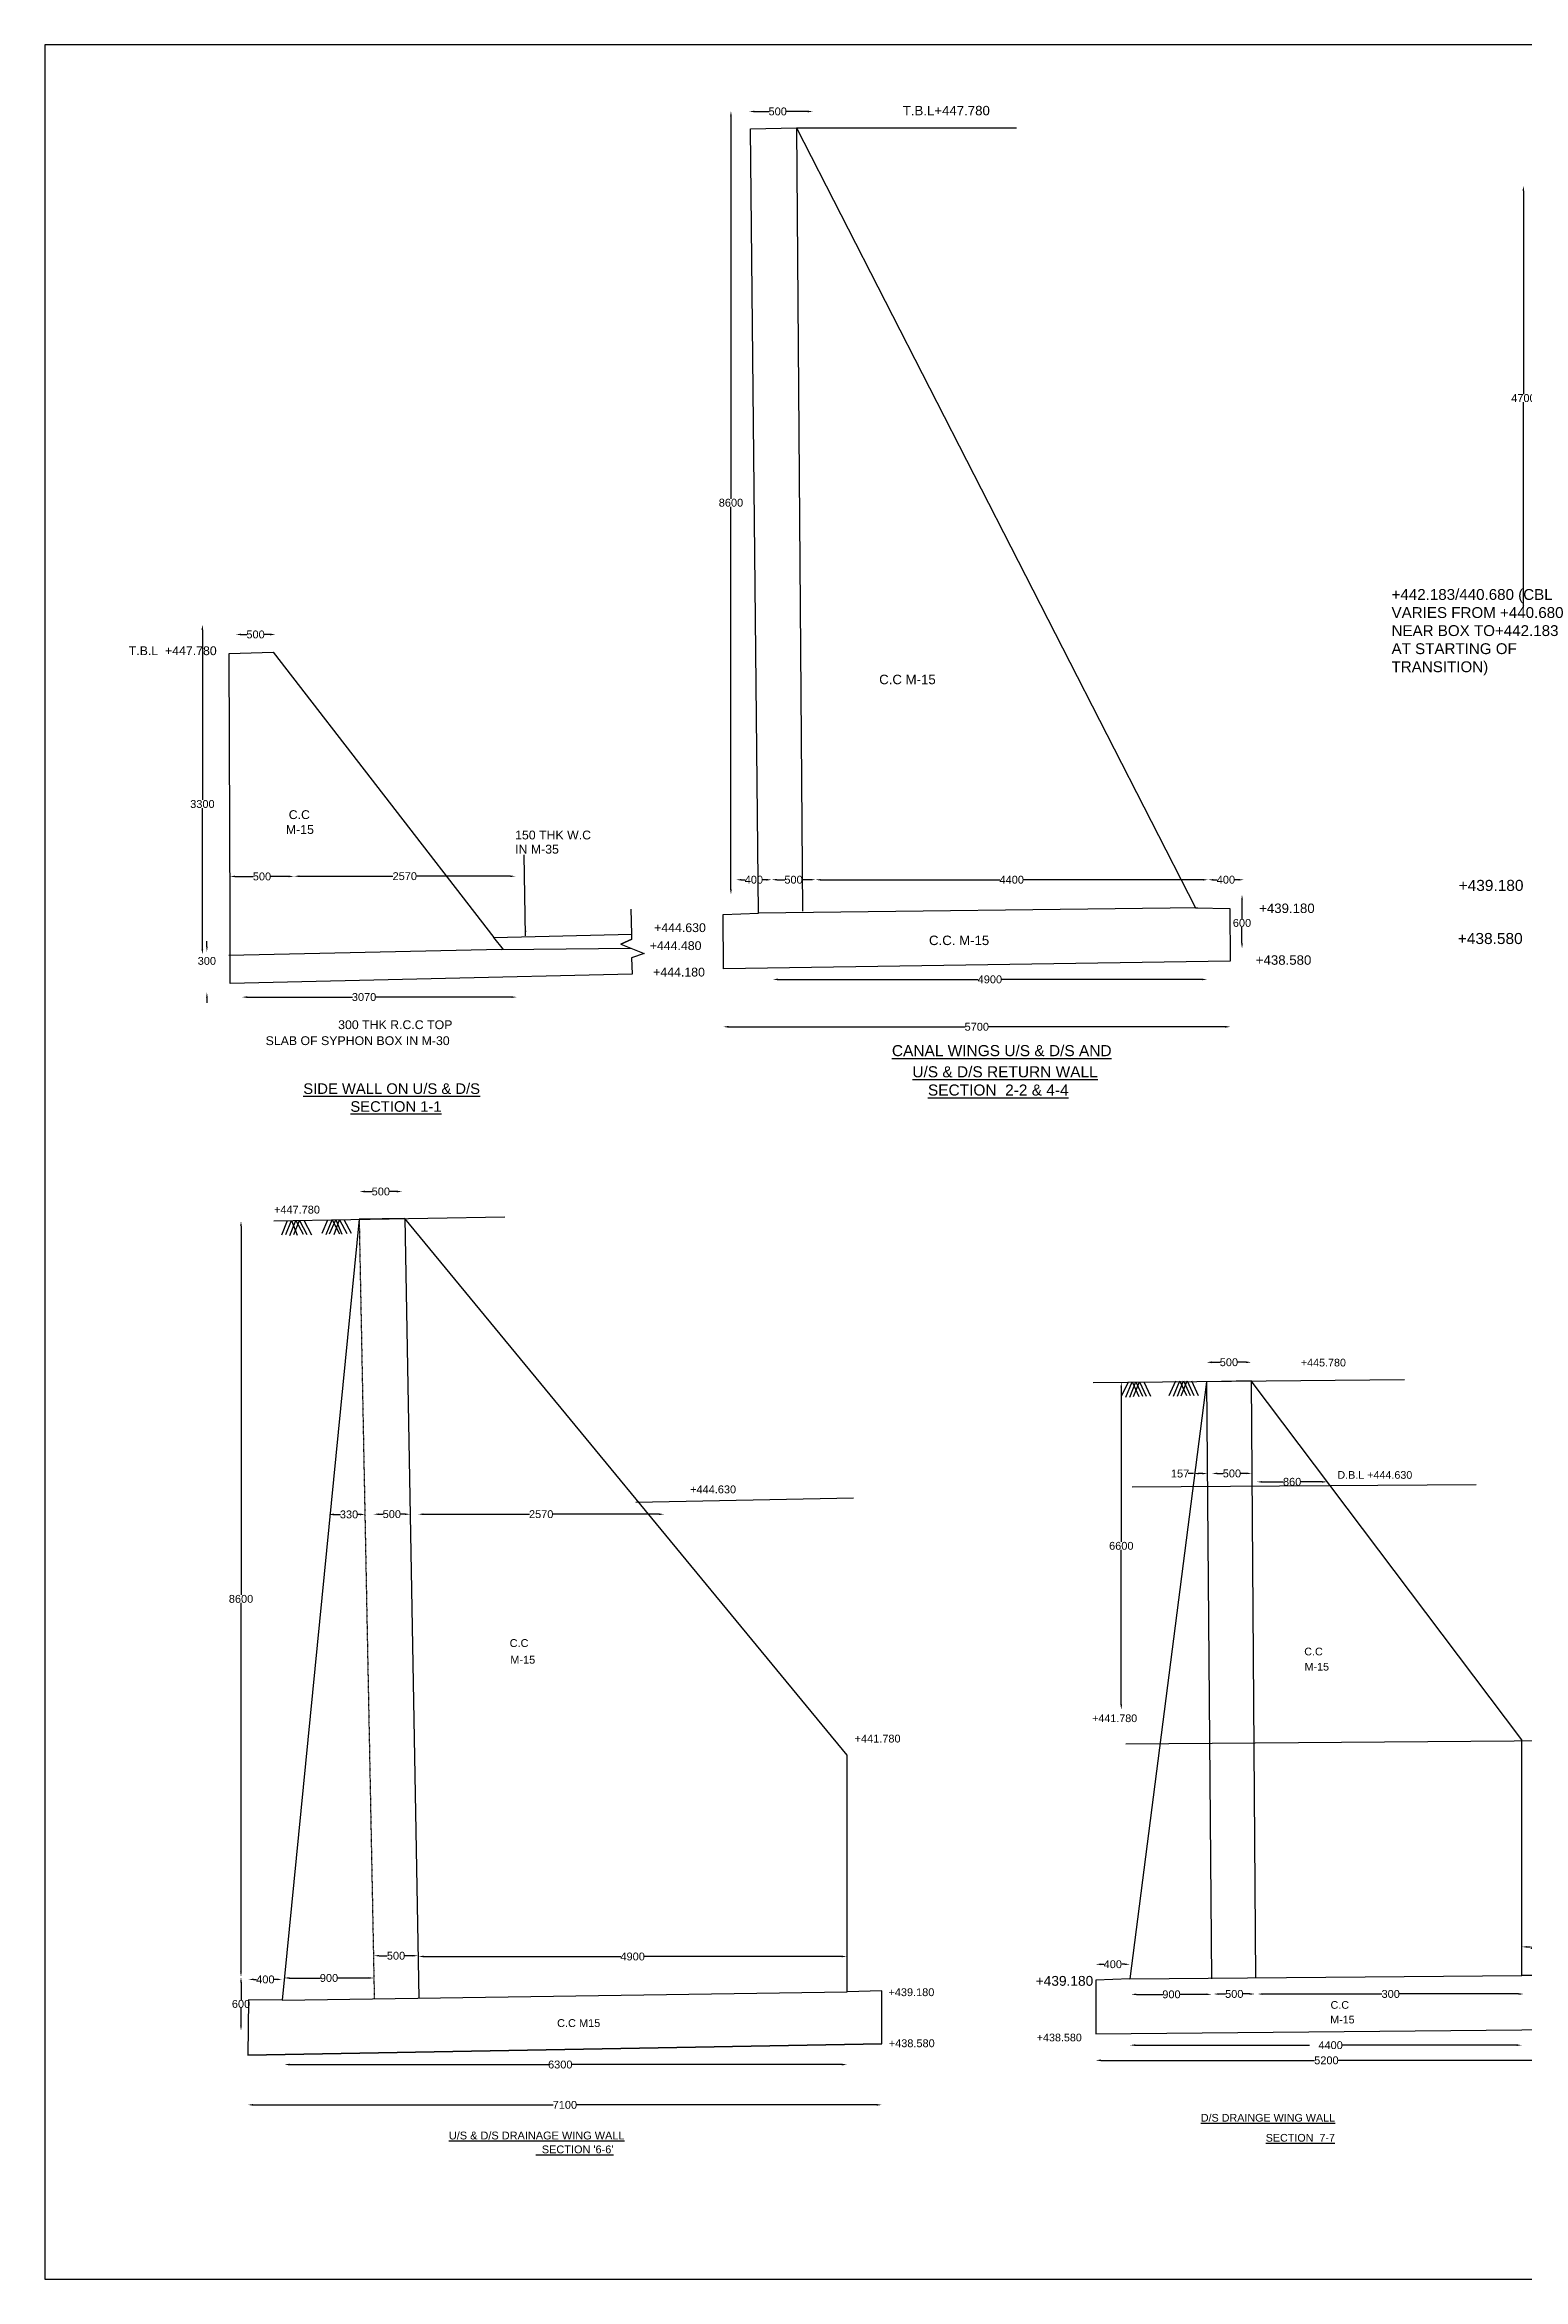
# Model space of a CAD drawing. Header units: inches. Extents: x 48390 to 74792, y 87087 to 104152.
# Drawn here: x 48390 to 59686, y 87087 to 104152 of the extents above; entities that cross this region are included whole.
import ezdxf

# ---------------------------------------------------------------- set-up
doc = ezdxf.new("R2010")
doc.units = ezdxf.units.IN
doc.header["$MEASUREMENT"] = 0
doc.linetypes.add('DASHDOT', pattern=[1, 0.5, -0.25, 0, -0.25])
doc.styles.get("Standard").update_dxf_attribs({"font": 'arial.ttf'})
doc.dimstyles.new('ST100', dxfattribs={"dimtxt": 60, "dimasz": 40, "dimexe": 0.18, "dimexo": 0.0625, "dimgap": 0.09, "dimtad": 0, "dimtih": 1, "dimtoh": 1, "dimdec": 0, "dimzin": 0, "dimdsep": 46, "dimtxsty": 'Standard', "dimcen": 0.01, "dimse1": 1, "dimse2": 1, "dimadec": 0, "dimazin": 0, "dimtfac": 1, "dimtdec": 0, "dimtofl": 0, "dimtmove": 0, "dimatfit": 3, "dimfxl": 1, "dimtolj": 1, "dimtzin": 0, "dimarcsym": 0})

# ---------------------------------------------------------------- blocks, each defined once
blk = doc.blocks.new('*D7')
at = {"color": 0, "lineweight": -2, "transparency": 16777216}
for p, q in [((49937, 96879), (50741, 96879)), ((51957, 96879), (50920, 96879))]:
    blk.add_line(p, q, dxfattribs=at)
at = {"color": 0, "transparency": 16777216}
for points in [[(49937, 96885), (49937, 96872), (49897, 96879)], [(51957, 96885), (51957, 96872), (51997, 96879)]]:
    blk.add_solid(points, dxfattribs=at)
at = {"layer": 'Defpoints', "color": 0, "transparency": 16777216}
for p in [(49897, 97070), (51997, 96879), (51997, 96879)]:
    blk.add_point(p, dxfattribs=at)
at = {"color": 0, "transparency": 16777216, "insert": (50830, 96879), "char_height": 60, "attachment_point": 5}
blk.add_mtext('\\A1;3070', dxfattribs=at)
blk = doc.blocks.new('*D8')
at = {"color": 0, "lineweight": -2, "transparency": 16777216}
for p, q in [((49629, 97265), (49629, 97305)), ((49629, 96875), (49629, 96835))]:
    blk.add_line(p, q, dxfattribs=at)
at = {"color": 0, "transparency": 16777216}
for points in [[(49623, 97265), (49636, 97265), (49629, 97225)], [(49623, 96875), (49636, 96875), (49629, 96915)]]:
    blk.add_solid(points, dxfattribs=at)
at = {"layer": 'Defpoints', "color": 0, "transparency": 16777216}
for p in [(49598, 97225), (49629, 97225), (49629, 96915)]:
    blk.add_point(p, dxfattribs=at)
at = {"color": 0, "transparency": 16777216, "insert": (49629, 97155), "char_height": 60, "attachment_point": 5}
blk.add_mtext('\\A1;300', dxfattribs=at)
blk = doc.blocks.new('*D9')
at = {"color": 0, "lineweight": -2, "transparency": 16777216}
for p, q in [((49595, 99683), (49595, 98384)), ((49595, 97245), (49595, 98322))]:
    blk.add_line(p, q, dxfattribs=at)
at = {"color": 0, "transparency": 16777216}
for points in [[(49588, 99683), (49601, 99683), (49595, 99723)], [(49588, 97245), (49601, 97245), (49595, 97205)]]:
    blk.add_solid(points, dxfattribs=at)
at = {"layer": 'Defpoints', "color": 0, "transparency": 16777216}
for p in [(49595, 99723), (49727, 99723), (49721, 97205)]:
    blk.add_point(p, dxfattribs=at)
at = {"color": 0, "transparency": 16777216, "insert": (49595, 98353), "char_height": 60, "attachment_point": 5}
blk.add_mtext('\\A1;3300', dxfattribs=at)
blk = doc.blocks.new('*D10')
at = {"color": 0, "lineweight": -2, "transparency": 16777216}
for p, q in [((49845, 97800), (49984, 97800)), ((50255, 97800), (50116, 97800))]:
    blk.add_line(p, q, dxfattribs=at)
at = {"color": 0, "transparency": 16777216}
for points in [[(49845, 97807), (49845, 97794), (49805, 97800)], [(50255, 97807), (50255, 97794), (50295, 97800)]]:
    blk.add_solid(points, dxfattribs=at)
at = {"layer": 'Defpoints', "color": 0, "transparency": 16777216}
for p in [(49805, 97800), (50295, 97800), (50295, 97800)]:
    blk.add_point(p, dxfattribs=at)
at = {"color": 0, "transparency": 16777216, "insert": (50050, 97800), "char_height": 60, "attachment_point": 5}
blk.add_mtext('\\A1;500', dxfattribs=at)
blk = doc.blocks.new('*D11')
at = {"color": 0, "lineweight": -2, "transparency": 16777216}
for p, q in [((49891, 99648), (49935, 99648)), ((50112, 99648), (50068, 99648))]:
    blk.add_line(p, q, dxfattribs=at)
at = {"color": 0, "transparency": 16777216}
for points in [[(49891, 99655), (49891, 99641), (49851, 99648)], [(50112, 99655), (50112, 99641), (50152, 99648)]]:
    blk.add_solid(points, dxfattribs=at)
at = {"layer": 'Defpoints', "color": 0, "transparency": 16777216}
for p in [(49851, 99629), (50152, 99648), (50152, 99648)]:
    blk.add_point(p, dxfattribs=at)
at = {"color": 0, "transparency": 16777216, "insert": (50001, 99648), "char_height": 60, "attachment_point": 5}
blk.add_mtext('\\A1;500', dxfattribs=at)
blk = doc.blocks.new('*D12')
at = {"color": 0, "lineweight": -2, "transparency": 16777216}
for p, q in [((50335, 97802), (51051, 97802)), ((51947, 97802), (51231, 97802))]:
    blk.add_line(p, q, dxfattribs=at)
at = {"color": 0, "transparency": 16777216}
for points in [[(50335, 97808), (50335, 97795), (50295, 97802)], [(51947, 97808), (51947, 97795), (51987, 97802)]]:
    blk.add_solid(points, dxfattribs=at)
at = {"layer": 'Defpoints', "color": 0, "transparency": 16777216}
for p in [(50295, 97800), (51987, 97802), (51987, 97800)]:
    blk.add_point(p, dxfattribs=at)
at = {"color": 0, "transparency": 16777216, "insert": (51141, 97802), "char_height": 60, "attachment_point": 5}
blk.add_mtext('\\A1;2570', dxfattribs=at)
blk = doc.blocks.new('*D13')
at = {"color": 0, "lineweight": -2, "transparency": 16777216}
for p, q in [((53992, 97014), (55521, 97014)), ((57231, 97014), (55702, 97014))]:
    blk.add_line(p, q, dxfattribs=at)
at = {"color": 0, "transparency": 16777216}
for points in [[(53992, 97020), (53992, 97007), (53952, 97014)], [(57231, 97020), (57231, 97007), (57271, 97014)]]:
    blk.add_solid(points, dxfattribs=at)
at = {"layer": 'Defpoints', "color": 0, "transparency": 16777216}
for p in [(53952, 97003), (57271, 97014), (57271, 97003)]:
    blk.add_point(p, dxfattribs=at)
at = {"color": 0, "transparency": 16777216, "insert": (55611, 97014), "char_height": 60, "attachment_point": 5}
blk.add_mtext('\\A1;4900', dxfattribs=at)
blk = doc.blocks.new('*D14')
at = {"color": 0, "lineweight": -2, "transparency": 16777216}
for p, q in [((53713, 97775), (53741, 97775)), ((53904, 97775), (53876, 97775))]:
    blk.add_line(p, q, dxfattribs=at)
at = {"color": 0, "transparency": 16777216}
for points in [[(53713, 97781), (53713, 97768), (53673, 97775)], [(53904, 97781), (53904, 97768), (53944, 97775)]]:
    blk.add_solid(points, dxfattribs=at)
at = {"layer": 'Defpoints', "color": 0, "transparency": 16777216}
for p in [(53673, 97662), (53944, 97775), (53944, 97662)]:
    blk.add_point(p, dxfattribs=at)
at = {"color": 0, "transparency": 16777216, "insert": (53808, 97775), "char_height": 60, "attachment_point": 5}
blk.add_mtext('\\A1;400', dxfattribs=at)
blk = doc.blocks.new('*D15')
at = {"color": 0, "lineweight": -2, "transparency": 16777216}
for p, q in [((53984, 97775), (54045, 97775)), ((54239, 97775), (54178, 97775))]:
    blk.add_line(p, q, dxfattribs=at)
at = {"color": 0, "transparency": 16777216}
for points in [[(53984, 97782), (53984, 97769), (53944, 97775)], [(54239, 97782), (54239, 97769), (54279, 97775)]]:
    blk.add_solid(points, dxfattribs=at)
at = {"layer": 'Defpoints', "color": 0, "transparency": 16777216}
for p in [(53944, 97775), (54279, 97775), (54279, 97775)]:
    blk.add_point(p, dxfattribs=at)
at = {"color": 0, "transparency": 16777216, "insert": (54111, 97775), "char_height": 60, "attachment_point": 5}
blk.add_mtext('\\A1;500', dxfattribs=at)
blk = doc.blocks.new('*D16')
at = {"color": 0, "lineweight": -2, "transparency": 16777216}
for p, q in [((54319, 97775), (55688, 97775)), ((57238, 97775), (55869, 97775))]:
    blk.add_line(p, q, dxfattribs=at)
at = {"color": 0, "transparency": 16777216}
for points in [[(54319, 97781), (54319, 97768), (54279, 97775)], [(57238, 97781), (57238, 97768), (57278, 97775)]]:
    blk.add_solid(points, dxfattribs=at)
at = {"layer": 'Defpoints', "color": 0, "transparency": 16777216}
for p in [(54279, 97775), (57278, 97775), (57278, 97775)]:
    blk.add_point(p, dxfattribs=at)
at = {"color": 0, "transparency": 16777216, "insert": (55778, 97775), "char_height": 60, "attachment_point": 5}
blk.add_mtext('\\A1;4400', dxfattribs=at)
blk = doc.blocks.new('*D17')
at = {"color": 0, "lineweight": -2, "transparency": 16777216}
for p, q in [((57318, 97775), (57347, 97775)), ((57511, 97775), (57482, 97775))]:
    blk.add_line(p, q, dxfattribs=at)
at = {"color": 0, "transparency": 16777216}
for points in [[(57318, 97781), (57318, 97768), (57278, 97775)], [(57511, 97781), (57511, 97768), (57551, 97775)]]:
    blk.add_solid(points, dxfattribs=at)
at = {"layer": 'Defpoints', "color": 0, "transparency": 16777216}
for p in [(57278, 97775), (57551, 97775), (57551, 97775)]:
    blk.add_point(p, dxfattribs=at)
at = {"color": 0, "transparency": 16777216, "insert": (57414, 97775), "char_height": 60, "attachment_point": 5}
blk.add_mtext('\\A1;400', dxfattribs=at)
blk = doc.blocks.new('*D18')
at = {"color": 0, "lineweight": -2, "transparency": 16777216}
for p, q in [((57537, 97622), (57537, 97475)), ((57537, 97290), (57537, 97414))]:
    blk.add_line(p, q, dxfattribs=at)
at = {"color": 0, "transparency": 16777216}
for points in [[(57531, 97622), (57544, 97622), (57537, 97662)], [(57531, 97290), (57544, 97290), (57537, 97250)]]:
    blk.add_solid(points, dxfattribs=at)
at = {"layer": 'Defpoints', "color": 0, "transparency": 16777216}
for p in [(57537, 97662), (57545, 97662), (57545, 97250)]:
    blk.add_point(p, dxfattribs=at)
at = {"color": 0, "transparency": 16777216, "insert": (57537, 97445), "char_height": 60, "attachment_point": 5}
blk.add_mtext('\\A1;600', dxfattribs=at)
blk = doc.blocks.new('*D19')
at = {"color": 0, "lineweight": -2, "transparency": 16777216}
for p, q in [((53633, 103606), (53633, 100685)), ((53633, 97702), (53633, 100623))]:
    blk.add_line(p, q, dxfattribs=at)
at = {"color": 0, "transparency": 16777216}
for points in [[(53626, 103606), (53639, 103606), (53633, 103646)], [(53626, 97702), (53639, 97702), (53633, 97662)]]:
    blk.add_solid(points, dxfattribs=at)
at = {"layer": 'Defpoints', "color": 0, "transparency": 16777216}
for p in [(53633, 103646), (53673, 103646), (53673, 97662)]:
    blk.add_point(p, dxfattribs=at)
at = {"color": 0, "transparency": 16777216, "insert": (53633, 100654), "char_height": 60, "attachment_point": 5}
blk.add_mtext('\\A1;8600', dxfattribs=at)
blk = doc.blocks.new('*D20')
at = {"color": 0, "lineweight": -2, "transparency": 16777216}
for p, q in [((53812, 103642), (53924, 103642)), ((54220, 103642), (54056, 103642))]:
    blk.add_line(p, q, dxfattribs=at)
at = {"color": 0, "transparency": 16777216}
for points in [[(53812, 103648), (53812, 103635), (53772, 103642)], [(54220, 103648), (54220, 103635), (54260, 103642)]]:
    blk.add_solid(points, dxfattribs=at)
at = {"layer": 'Defpoints', "color": 0, "transparency": 16777216}
for p in [(53772, 103650), (54260, 103652), (54260, 103642)]:
    blk.add_point(p, dxfattribs=at)
at = {"color": 0, "transparency": 16777216, "insert": (53990, 103642), "char_height": 60, "attachment_point": 5}
blk.add_mtext('\\A1;500', dxfattribs=at)
blk = doc.blocks.new('*D21')
at = {"color": 0, "lineweight": -2, "transparency": 16777216}
for p, q in [((49987, 89377), (50008, 89377)), ((50164, 89377), (50143, 89377))]:
    blk.add_line(p, q, dxfattribs=at)
at = {"color": 0, "transparency": 16777216}
for points in [[(49987, 89384), (49987, 89371), (49947, 89377)], [(50164, 89384), (50164, 89371), (50204, 89377)]]:
    blk.add_solid(points, dxfattribs=at)
at = {"layer": 'Defpoints', "color": 0, "transparency": 16777216}
for p in [(50204, 89377), (49947, 89221), (50204, 89219)]:
    blk.add_point(p, dxfattribs=at)
at = {"color": 0, "transparency": 16777216, "insert": (50076, 89377), "char_height": 60, "attachment_point": 5}
blk.add_mtext('\\A1;400', dxfattribs=at)
blk = doc.blocks.new('*D22')
at = {"color": 0, "lineweight": -2, "transparency": 16777216}
for p, q in [((50259, 89388), (50496, 89388)), ((50865, 89388), (50628, 89388))]:
    blk.add_line(p, q, dxfattribs=at)
at = {"color": 0, "transparency": 16777216}
for points in [[(50259, 89395), (50259, 89382), (50219, 89388)], [(50865, 89395), (50865, 89382), (50905, 89388)]]:
    blk.add_solid(points, dxfattribs=at)
at = {"layer": 'Defpoints', "color": 0, "transparency": 16777216}
for p in [(50219, 89371), (50905, 89388), (50905, 89384)]:
    blk.add_point(p, dxfattribs=at)
at = {"color": 0, "transparency": 16777216, "insert": (50562, 89388), "char_height": 60, "attachment_point": 5}
blk.add_mtext('\\A1;900', dxfattribs=at)
blk = doc.blocks.new('*D23')
at = {"color": 0, "lineweight": -2, "transparency": 16777216}
for p, q in [((50945, 89558), (51007, 89558)), ((51202, 89558), (51140, 89558))]:
    blk.add_line(p, q, dxfattribs=at)
at = {"color": 0, "transparency": 16777216}
for points in [[(50945, 89565), (50945, 89552), (50905, 89558)], [(51202, 89565), (51202, 89552), (51242, 89558)]]:
    blk.add_solid(points, dxfattribs=at)
at = {"layer": 'Defpoints', "color": 0, "transparency": 16777216}
for p in [(50905, 89548), (51242, 89558), (51242, 89554)]:
    blk.add_point(p, dxfattribs=at)
at = {"color": 0, "transparency": 16777216, "insert": (51074, 89558), "char_height": 60, "attachment_point": 5}
blk.add_mtext('\\A1;500', dxfattribs=at)
blk = doc.blocks.new('*D24')
at = {"color": 0, "lineweight": -2, "transparency": 16777216}
for p, q in [((50600, 92928), (50649, 92928)), ((50798, 92928), (50782, 92928))]:
    blk.add_line(p, q, dxfattribs=at)
at = {"color": 0, "transparency": 16777216}
for points in [[(50600, 92935), (50600, 92921), (50560, 92928)], [(50798, 92935), (50798, 92921), (50838, 92928)]]:
    blk.add_solid(points, dxfattribs=at)
at = {"layer": 'Defpoints', "color": 0, "transparency": 16777216}
for p in [(50560, 92928), (50838, 92928), (50838, 92928)]:
    blk.add_point(p, dxfattribs=at)
at = {"color": 0, "transparency": 16777216, "insert": (50715, 92928), "char_height": 60, "attachment_point": 5}
blk.add_mtext('\\A1;330', dxfattribs=at)
blk = doc.blocks.new('*D25')
at = {"color": 0, "lineweight": -2, "transparency": 16777216}
for p, q in [((50943, 92930), (50976, 92930)), ((51142, 92930), (51108, 92930))]:
    blk.add_line(p, q, dxfattribs=at)
at = {"color": 0, "transparency": 16777216}
for points in [[(50943, 92936), (50943, 92923), (50903, 92930)], [(51142, 92936), (51142, 92923), (51182, 92930)]]:
    blk.add_solid(points, dxfattribs=at)
at = {"layer": 'Defpoints', "color": 0, "transparency": 16777216}
for p in [(50903, 92930), (51182, 92935), (51182, 92930)]:
    blk.add_point(p, dxfattribs=at)
at = {"color": 0, "transparency": 16777216, "insert": (51042, 92930), "char_height": 60, "attachment_point": 5}
blk.add_mtext('\\A1;500', dxfattribs=at)
blk = doc.blocks.new('*D26')
at = {"color": 0, "lineweight": -2, "transparency": 16777216}
for p, q in [((51283, 92930), (52093, 92930)), ((53083, 92930), (52273, 92930))]:
    blk.add_line(p, q, dxfattribs=at)
at = {"color": 0, "transparency": 16777216}
for points in [[(51283, 92936), (51283, 92923), (51243, 92930)], [(53083, 92936), (53083, 92923), (53123, 92930)]]:
    blk.add_solid(points, dxfattribs=at)
at = {"layer": 'Defpoints', "color": 0, "transparency": 16777216}
for p in [(51243, 92930), (53123, 92930), (53123, 92784)]:
    blk.add_point(p, dxfattribs=at)
at = {"color": 0, "transparency": 16777216, "insert": (52183, 92930), "char_height": 60, "attachment_point": 5}
blk.add_mtext('\\A1;2570', dxfattribs=at)
blk = doc.blocks.new('*D27')
at = {"color": 0, "lineweight": -2, "transparency": 16777216}
for p, q in [((50262, 88727), (52239, 88727)), ((54479, 88727), (52419, 88727))]:
    blk.add_line(p, q, dxfattribs=at)
at = {"color": 0, "transparency": 16777216}
for points in [[(50262, 88734), (50262, 88720), (50222, 88727)], [(54479, 88734), (54479, 88720), (54519, 88727)]]:
    blk.add_solid(points, dxfattribs=at)
at = {"layer": 'Defpoints', "color": 0, "transparency": 16777216}
for p in [(50222, 89396), (54519, 89396), (54519, 88727)]:
    blk.add_point(p, dxfattribs=at)
at = {"color": 0, "transparency": 16777216, "insert": (52329, 88727), "char_height": 60, "attachment_point": 5}
blk.add_mtext('\\A1;6300', dxfattribs=at)
blk = doc.blocks.new('*D28')
at = {"color": 0, "lineweight": -2, "transparency": 16777216}
for p, q in [((49982, 88419), (52275, 88419)), ((54746, 88419), (52453, 88419))]:
    blk.add_line(p, q, dxfattribs=at)
at = {"color": 0, "transparency": 16777216}
for points in [[(49982, 88426), (49982, 88413), (49942, 88419)], [(54746, 88426), (54746, 88413), (54786, 88419)]]:
    blk.add_solid(points, dxfattribs=at)
at = {"layer": 'Defpoints', "color": 0, "transparency": 16777216}
for p in [(49942, 88799), (54786, 88884), (54786, 88419)]:
    blk.add_point(p, dxfattribs=at)
at = {"color": 0, "transparency": 16777216, "insert": (52364, 88419), "char_height": 60, "attachment_point": 5}
blk.add_mtext('\\A1;7100', dxfattribs=at)
blk = doc.blocks.new('*D29')
at = {"color": 0, "lineweight": -2, "transparency": 16777216}
for p, q in [((49890, 95130), (49890, 92314)), ((49890, 89436), (49890, 92253))]:
    blk.add_line(p, q, dxfattribs=at)
at = {"color": 0, "transparency": 16777216}
for points in [[(49883, 95130), (49896, 95130), (49890, 95170)], [(49883, 89436), (49896, 89436), (49890, 89396)]]:
    blk.add_solid(points, dxfattribs=at)
at = {"layer": 'Defpoints', "color": 0, "transparency": 16777216}
for p in [(49890, 95170), (50142, 95170), (49949, 89396)]:
    blk.add_point(p, dxfattribs=at)
at = {"color": 0, "transparency": 16777216, "insert": (49890, 92283), "char_height": 60, "attachment_point": 5}
blk.add_mtext('\\A1;8600', dxfattribs=at)
blk = doc.blocks.new('*D30')
at = {"color": 0, "lineweight": -2, "transparency": 16777216}
for p, q in [((49890, 89356), (49890, 89221)), ((49890, 89025), (49890, 89160))]:
    blk.add_line(p, q, dxfattribs=at)
at = {"color": 0, "transparency": 16777216}
for points in [[(49883, 89356), (49896, 89356), (49890, 89396)], [(49883, 89025), (49896, 89025), (49890, 88985)]]:
    blk.add_solid(points, dxfattribs=at)
at = {"layer": 'Defpoints', "color": 0, "transparency": 16777216}
for p in [(49949, 89396), (49890, 88985), (49949, 88985)]:
    blk.add_point(p, dxfattribs=at)
at = {"color": 0, "transparency": 16777216, "insert": (49890, 89190), "char_height": 60, "attachment_point": 5}
blk.add_mtext('\\A1;600', dxfattribs=at)
blk = doc.blocks.new('*D31')
at = {"color": 0, "lineweight": -2, "transparency": 16777216}
for p, q in [((56459, 89493), (56483, 89493)), ((56641, 89493), (56618, 89493))]:
    blk.add_line(p, q, dxfattribs=at)
at = {"color": 0, "transparency": 16777216}
for points in [[(56459, 89499), (56459, 89486), (56419, 89493)], [(56641, 89499), (56641, 89486), (56681, 89493)]]:
    blk.add_solid(points, dxfattribs=at)
at = {"layer": 'Defpoints', "color": 0, "transparency": 16777216}
for p in [(56681, 89493), (56419, 89373), (56681, 89382)]:
    blk.add_point(p, dxfattribs=at)
at = {"color": 0, "transparency": 16777216, "insert": (56550, 89493), "char_height": 60, "attachment_point": 5}
blk.add_mtext('\\A1;400', dxfattribs=at)
blk = doc.blocks.new('*D32')
at = {"color": 0, "lineweight": -2, "transparency": 16777216}
for p, q in [((56730, 89263), (56931, 89263)), ((57265, 89263), (57064, 89263))]:
    blk.add_line(p, q, dxfattribs=at)
at = {"color": 0, "transparency": 16777216}
for points in [[(56730, 89270), (56730, 89257), (56690, 89263)], [(57265, 89270), (57265, 89257), (57305, 89263)]]:
    blk.add_solid(points, dxfattribs=at)
at = {"layer": 'Defpoints', "color": 0, "transparency": 16777216}
for p in [(56690, 89457), (57305, 89382), (57305, 89263)]:
    blk.add_point(p, dxfattribs=at)
at = {"color": 0, "transparency": 16777216, "insert": (56998, 89263), "char_height": 60, "attachment_point": 5}
blk.add_mtext('\\A1;900', dxfattribs=at)
blk = doc.blocks.new('*D33')
at = {"color": 0, "lineweight": -2, "transparency": 16777216}
for p, q in [((57360, 89266), (57412, 89266)), ((57596, 89266), (57544, 89266))]:
    blk.add_line(p, q, dxfattribs=at)
at = {"color": 0, "transparency": 16777216}
for points in [[(57360, 89272), (57360, 89259), (57320, 89266)], [(57596, 89272), (57596, 89259), (57636, 89266)]]:
    blk.add_solid(points, dxfattribs=at)
at = {"layer": 'Defpoints', "color": 0, "transparency": 16777216}
for p in [(57320, 89266), (57636, 89266), (57636, 89266)]:
    blk.add_point(p, dxfattribs=at)
at = {"color": 0, "transparency": 16777216, "insert": (57478, 89266), "char_height": 60, "attachment_point": 5}
blk.add_mtext('\\A1;500', dxfattribs=at)
blk = doc.blocks.new('*D34')
at = {"color": 0, "lineweight": -2, "transparency": 16777216}
for p, q in [((57696, 89266), (58606, 89266)), ((59650, 89266), (58739, 89266))]:
    blk.add_line(p, q, dxfattribs=at)
at = {"color": 0, "transparency": 16777216}
for points in [[(57696, 89272), (57696, 89259), (57656, 89266)], [(59650, 89272), (59650, 89259), (59690, 89266)]]:
    blk.add_solid(points, dxfattribs=at)
at = {"layer": 'Defpoints', "color": 0, "transparency": 16777216}
for p in [(57656, 89262), (59690, 89268), (59690, 89266)]:
    blk.add_point(p, dxfattribs=at)
at = {"color": 0, "transparency": 16777216, "insert": (58673, 89266), "char_height": 60, "attachment_point": 5}
blk.add_mtext('\\A1;300', dxfattribs=at)
blk = doc.blocks.new('*D35')
at = {"color": 0, "lineweight": -2, "transparency": 16777216}
for p, q in [((56721, 88875), (58053, 88875)), ((59635, 88875), (58305, 88875))]:
    blk.add_line(p, q, dxfattribs=at)
at = {"color": 0, "transparency": 16777216}
for points in [[(56721, 88882), (56721, 88869), (56681, 88875)], [(59635, 88882), (59635, 88869), (59675, 88875)]]:
    blk.add_solid(points, dxfattribs=at)
at = {"layer": 'Defpoints', "color": 0, "transparency": 16777216}
for p in [(56681, 89382), (59675, 89407), (59675, 88875)]:
    blk.add_point(p, dxfattribs=at)
at = {"color": 0, "transparency": 16777216, "insert": (58179, 88875), "char_height": 60, "attachment_point": 5}
blk.add_mtext('\\A1;   4400', dxfattribs=at)
blk = doc.blocks.new('*D36')
at = {"color": 0, "lineweight": -2, "transparency": 16777216}
for p, q in [((56459, 88759), (58092, 88759)), ((59904, 88759), (58272, 88759))]:
    blk.add_line(p, q, dxfattribs=at)
at = {"color": 0, "transparency": 16777216}
for points in [[(56459, 88766), (56459, 88753), (56419, 88759)], [(59904, 88766), (59904, 88753), (59944, 88759)]]:
    blk.add_solid(points, dxfattribs=at)
at = {"layer": 'Defpoints', "color": 0, "transparency": 16777216}
for p in [(56419, 88962), (59944, 88995), (59944, 88759)]:
    blk.add_point(p, dxfattribs=at)
at = {"color": 0, "transparency": 16777216, "insert": (58182, 88759), "char_height": 60, "attachment_point": 5}
blk.add_mtext('\\A1;5200', dxfattribs=at)
blk = doc.blocks.new('*D37')
at = {"color": 0, "lineweight": -2, "transparency": 16777216}
for p, q in [((57167, 93240), (57127, 93240)), ((57233, 93240), (57207, 93240))]:
    blk.add_line(p, q, dxfattribs=at)
at = {"color": 0, "transparency": 16777216}
for points in [[(57207, 93247), (57207, 93234), (57167, 93240)], [(57233, 93247), (57233, 93234), (57273, 93240)]]:
    blk.add_solid(points, dxfattribs=at)
at = {"layer": 'Defpoints', "color": 0, "transparency": 16777216}
for p in [(57167, 93240), (57273, 93241), (57167, 93164)]:
    blk.add_point(p, dxfattribs=at)
at = {"color": 0, "transparency": 16777216, "insert": (57064, 93240), "char_height": 60, "attachment_point": 5}
blk.add_mtext('\\A1;157', dxfattribs=at)
blk = doc.blocks.new('*D38')
at = {"color": 0, "lineweight": -2, "transparency": 16777216}
for p, q in [((57348, 93241), (57394, 93241)), ((57572, 93241), (57526, 93241))]:
    blk.add_line(p, q, dxfattribs=at)
at = {"color": 0, "transparency": 16777216}
for points in [[(57348, 93248), (57348, 93235), (57308, 93241)], [(57572, 93248), (57572, 93235), (57612, 93241)]]:
    blk.add_solid(points, dxfattribs=at)
at = {"layer": 'Defpoints', "color": 0, "transparency": 16777216}
for p in [(57308, 93241), (57612, 93243), (57612, 93241)]:
    blk.add_point(p, dxfattribs=at)
at = {"color": 0, "transparency": 16777216, "insert": (57460, 93241), "char_height": 60, "attachment_point": 5}
blk.add_mtext('\\A1;500', dxfattribs=at)
blk = doc.blocks.new('*D39')
at = {"color": 0, "lineweight": -2, "transparency": 16777216}
for p, q in [((57691, 93177), (57854, 93177)), ((58148, 93177), (57986, 93177))]:
    blk.add_line(p, q, dxfattribs=at)
at = {"color": 0, "transparency": 16777216}
for points in [[(57691, 93183), (57691, 93170), (57651, 93177)], [(58148, 93183), (58148, 93170), (58188, 93177)]]:
    blk.add_solid(points, dxfattribs=at)
at = {"layer": 'Defpoints', "color": 0, "transparency": 16777216}
for p in [(57651, 93241), (58188, 93177), (58188, 93177)]:
    blk.add_point(p, dxfattribs=at)
at = {"color": 0, "transparency": 16777216, "insert": (57920, 93177), "char_height": 60, "attachment_point": 5}
blk.add_mtext('\\A1;860', dxfattribs=at)
blk = doc.blocks.new('*D40')
at = {"color": 0, "lineweight": -2, "transparency": 16777216}
for p, q in [((57307, 94090), (57371, 94090)), ((57567, 94090), (57503, 94090))]:
    blk.add_line(p, q, dxfattribs=at)
at = {"color": 0, "transparency": 16777216}
for points in [[(57307, 94097), (57307, 94083), (57267, 94090)], [(57567, 94097), (57567, 94083), (57607, 94090)]]:
    blk.add_solid(points, dxfattribs=at)
at = {"layer": 'Defpoints', "color": 0, "transparency": 16777216}
for p in [(57607, 94090), (57267, 93940), (57607, 93947)]:
    blk.add_point(p, dxfattribs=at)
at = {"color": 0, "transparency": 16777216, "insert": (57437, 94090), "char_height": 60, "attachment_point": 5}
blk.add_mtext('\\A1;500', dxfattribs=at)
blk = doc.blocks.new('*D41')
at = {"color": 0, "lineweight": -2, "transparency": 16777216}
for p, q in [((59715, 89626), (59742, 89626)), ((59904, 89626), (59877, 89626))]:
    blk.add_line(p, q, dxfattribs=at)
at = {"color": 0, "transparency": 16777216}
for points in [[(59715, 89632), (59715, 89619), (59675, 89626)], [(59904, 89632), (59904, 89619), (59944, 89626)]]:
    blk.add_solid(points, dxfattribs=at)
at = {"layer": 'Defpoints', "color": 0, "transparency": 16777216}
for p in [(59944, 89626), (59944, 89457), (59675, 89407)]:
    blk.add_point(p, dxfattribs=at)
at = {"color": 0, "transparency": 16777216, "insert": (59810, 89626), "char_height": 60, "attachment_point": 5}
blk.add_mtext('\\A1;400', dxfattribs=at)
blk = doc.blocks.new('*D43')
at = {"color": 0, "lineweight": -2, "transparency": 16777216}
for p, q in [((51285, 89552), (52791, 89552)), ((54479, 89552), (52973, 89552))]:
    blk.add_line(p, q, dxfattribs=at)
at = {"color": 0, "transparency": 16777216}
for points in [[(51285, 89559), (51285, 89546), (51245, 89552)], [(54479, 89559), (54479, 89546), (54519, 89552)]]:
    blk.add_solid(points, dxfattribs=at)
at = {"layer": 'Defpoints', "color": 0, "transparency": 16777216}
for p in [(51245, 89548), (54519, 89552), (54519, 89548)]:
    blk.add_point(p, dxfattribs=at)
at = {"color": 0, "transparency": 16777216, "insert": (52882, 89552), "char_height": 60, "attachment_point": 5}
blk.add_mtext('\\A1;4900', dxfattribs=at)
blk = doc.blocks.new('*D44')
at = {"color": 0, "lineweight": -2, "transparency": 16777216}
for p, q in [((56615, 93898), (56615, 92718)), ((56615, 91477), (56615, 92657))]:
    blk.add_line(p, q, dxfattribs=at)
at = {"color": 0, "transparency": 16777216}
for points in [[(56608, 93898), (56621, 93898), (56615, 93938)], [(56608, 91477), (56621, 91477), (56615, 91437)]]:
    blk.add_solid(points, dxfattribs=at)
at = {"layer": 'Defpoints', "color": 0, "transparency": 16777216}
for p in [(56597, 93938), (56615, 93938), (56620, 91437)]:
    blk.add_point(p, dxfattribs=at)
at = {"color": 0, "transparency": 16777216, "insert": (56615, 92688), "char_height": 60, "attachment_point": 5}
blk.add_mtext('\\A1;6600', dxfattribs=at)
blk = doc.blocks.new('*D74')
at = {"color": 0, "lineweight": -2, "transparency": 16777216}
for p, q in [((59687, 103035), (59687, 101484)), ((59687, 99872), (59687, 101423))]:
    blk.add_line(p, q, dxfattribs=at)
at = {"color": 0, "transparency": 16777216}
for points in [[(59680, 103035), (59693, 103035), (59687, 103075)], [(59680, 99872), (59693, 99872), (59687, 99832)]]:
    blk.add_solid(points, dxfattribs=at)
at = {"layer": 'Defpoints', "color": 0, "transparency": 16777216}
for p in [(59687, 103075), (59709, 103075), (59709, 99832)]:
    blk.add_point(p, dxfattribs=at)
at = {"color": 0, "transparency": 16777216, "insert": (59687, 101453), "char_height": 60, "attachment_point": 5}
blk.add_mtext('\\A1;4700', dxfattribs=at)
blk = doc.blocks.new('*D81')
at = {"color": 0, "lineweight": -2, "transparency": 16777216}
for p, q in [((53615, 96652), (55422, 96652)), ((57408, 96652), (55601, 96652))]:
    blk.add_line(p, q, dxfattribs=at)
at = {"color": 0, "transparency": 16777216}
for points in [[(53615, 96659), (53615, 96645), (53575, 96652)], [(57408, 96659), (57408, 96645), (57448, 96652)]]:
    blk.add_solid(points, dxfattribs=at)
at = {"layer": 'Defpoints', "color": 0, "transparency": 16777216}
for p in [(57448, 97154), (53575, 97095), (57448, 96652)]:
    blk.add_point(p, dxfattribs=at)
at = {"color": 0, "transparency": 16777216, "insert": (55511, 96652), "char_height": 60, "attachment_point": 5}
blk.add_mtext('\\A1;5700', dxfattribs=at)
blk = doc.blocks.new('*D84')
at = {"color": 0, "lineweight": -2, "transparency": 16777216}
for p, q in [((50837, 95394), (50892, 95394)), ((51080, 95394), (51024, 95394))]:
    blk.add_line(p, q, dxfattribs=at)
at = {"color": 0, "transparency": 16777216}
for points in [[(50837, 95401), (50837, 95387), (50797, 95394)], [(51080, 95401), (51080, 95387), (51120, 95394)]]:
    blk.add_solid(points, dxfattribs=at)
at = {"layer": 'Defpoints', "color": 0, "transparency": 16777216}
for p in [(50797, 95394), (51120, 95398), (51120, 95394)]:
    blk.add_point(p, dxfattribs=at)
at = {"color": 0, "transparency": 16777216, "insert": (50958, 95394), "char_height": 60, "attachment_point": 5}
blk.add_mtext('\\A1;500', dxfattribs=at)

msp = doc.modelspace()

# ---------------------------------------------------------------- linework, layer by layer
msp.add_lwpolyline([(74791.9, 104151.8), (48390, 104151.8), (48390, 87087.2), (74791.9, 87087.2)], close=True)
for points in [[(57447.8, 97154), (53575.2, 97094.6), (53573.6, 97509.9), (53842.1, 97519.6), (53783.1, 103509.3), (54134.5, 103517.3), (57182.8, 97560.1), (57445.3, 97555.1), (57447.8, 97154), (57447.8, 97154)], [(54134.5, 103517.3), (54180.2, 97533.8)], [(54134.5, 103517.3), (55813.4, 103517.3)], [(52878.3, 97053.4), (49807.9, 96982.3), (49806.1, 97495.5), (49800.2, 99502.8), (50136.4, 99513.4), (51821.3, 97333.9), (52876.5, 97360)], [(52876.5, 97360), (52870, 97549.3)], [(57197.1, 97560.2), (53842.1, 97519.6)], [(51895.4, 97242.1), (51821.3, 97333.9)], [(52791.4, 97283.8), (52875.6, 97320.8), (52791.4, 97283.8), (52970.9, 97212.3), (52873.5, 97178), (52878.3, 97053.4)], [(52875.6, 97320.8), (52874.6, 97359.9)], [(51881.1, 97241.9), (49796.2, 97197)], [(51881.1, 97241.9), (52868.2, 97253.3)], [(54786.1, 88884.3), (49941.9, 88799.4), (54786.1, 88884.3), (54786.1, 89289.3), (54519.4, 89282.5), (54519.4, 91089.9), (51141.3, 95188), (50792.5, 95181.8), (50204.5, 89219.3), (49946.6, 89221.1), (49941.9, 88799.4)], [(50141.6, 95170.3), (51905.6, 95201.5)], [(50201.1, 95063.3), (50244.2, 95172.1)], [(50231.9, 95065.6), (50275.9, 95172.7)], [(50262.7, 95059.5), (50308.6, 95173.2)], [(50275.9, 95172.7), (50318.3, 95060.4)], [(50293.4, 95065), (50336.1, 95173.7)], [(50308.6, 95173.2), (50364, 95067.5)], [(50336.1, 95173.7), (50393.9, 95067.1)], [(50370.2, 95174.3), (50428.9, 95062.3)], [(50510, 95076.3), (50552, 95178.6)], [(50540.8, 95066.6), (50587.5, 95178.2)], [(50566.4, 95071.4), (50615.2, 95178.7)], [(50587.5, 95178.2), (50642.5, 95071.6)], [(50600.8, 95066.2), (50642.9, 95179.1)], [(50615.2, 95178.7), (50660.1, 95068.8)], [(50642.9, 95179.1), (50699.5, 95074)], [(50675.8, 95179.7), (50732.4, 95075.4)], [(51141.3, 95188), (51248, 89234.6)], [(56399, 93936.5), (58778, 93958.5)], [(56419.5, 88961.7), (59944.5, 88994.9), (59944.5, 89407), (59675, 89407), (59675, 91206.7), (57606.7, 93947.5), (57267, 93940.2), (56680.7, 89382.1), (56419.5, 89372.6), (56419.5, 88961.7)], [(56617.3, 93831), (56668.8, 93940.5)], [(56650.5, 93824.5), (56697.9, 93940.5)], [(56679.7, 93824.9), (56726.7, 93940.5)], [(56698.1, 93940.1), (56748.3, 93829.9)], [(56707.8, 93828), (56754.6, 93940.5)], [(56726.5, 93940.9), (56776.8, 93830.7)], [(56754.6, 93940.5), (56804.9, 93830.3)], [(56788.1, 93940.5), (56838.4, 93830.3)], [(56980.8, 93837.6), (57032.2, 93947.2)], [(57013.9, 93831.2), (57061.3, 93947.2)], [(57043.1, 93831.5), (57090.1, 93947.2)], [(57061.5, 93946.8), (57111.8, 93836.6)], [(57071.2, 93834.7), (57118.1, 93947.2)], [(57090, 93947.5), (57140.3, 93837.3)], [(57118.1, 93947.2), (57168.4, 93836.9)], [(57151.6, 93947.2), (57201.8, 93836.9)], [(57267, 93940.2), (57305, 89382.4)], [(57606.7, 93947.5), (57640.4, 89389.6)], [(52906.1, 93022.3), (54569.6, 93054.9)], [(56697.5, 93137.8), (59325.7, 93157.5)], [(56650.1, 91176.3), (59945.3, 91201.2)], [(50204.5, 89219.3), (54519.4, 89282.5)], [(56680.7, 89382.1), (59675, 89407)]]:
    msp.add_lwpolyline(points)
at = {"linetype": 'DASHDOT'}
msp.add_lwpolyline([(50792.5, 95181.8), (50908, 89229.7)], dxfattribs=at)

# ---------------------------------------------------------------- texts
for s, height, p in [('T.B.L+447.780', 72.296, (54945.4, 103612.6)), ('T.B.L  +447.780', 67.339, (49032.2, 99490.1)), ('C.C M-15', 72.3, (54765.1, 99268.2)), ('C.C', 67.34, (50254.5, 98238.5)), ('M-15', 67.34, (50232.5, 98125)), ('150 THK W.C', 67.339, (51983.9, 98082.9)), ('IN M-35', 67.34, (51983.9, 97974.7)), ('+439.180', 84.46, (59192.1, 97689.6)), ('+444.630', 67.34, (53046.1, 97375.2)), ('+439.180', 72.3, (57668.2, 97520.9)), ('+444.480', 67.34, (53012.8, 97238)), ('C.C. M-15', 72.3, (55145.8, 97276)), ('+438.580', 84.46, (59185.9, 97284)), ('+444.180', 67.34, (53038.9, 97036)), ('+438.580', 72.3, (57642.7, 97125.7)), ('300 THK R.C.C TOP', 67.339, (50632.1, 96634.3)), ('SLAB OF SYPHON BOX IN M-30', 67.339, (50077.9, 96512.3)), ('%%UCANAL WINGS U/S & D/S AND', 84.46, (54862.5, 96427.7)), ('%%UU/S & D/S RETURN WALL', 84.46, (55018.6, 96266.1)), ('%%USIDE WALL ON U/S & D/S', 80.89, (50365.8, 96139.3)), ('%%USECTION 1-1', 80.89, (50725.3, 96002.8)), ('%%USECTION  2-2 & 4-4', 84.46, (55137.5, 96126.9)), ('+447.780', 59.83, (50142, 95225.9)), ('+445.780', 58.72, (57986.8, 94058.3)), ('D.B.L +444.630', 58.715, (58265.7, 93200.4)), ('+444.630', 59.83, (53321.2, 93089.7)), ('C.C', 59.83, (51942.1, 91915.9)), ('M-15', 59.83, (51947, 91788.6)), ('C.C ', 58.72, (58012.6, 91851.9)), ('M-15', 58.72, (58015, 91735.7)), ('+441.780', 58.72, (56392, 91342.2)), ('+441.780', 59.83, (54577.7, 91186.5)), ('+439.180', 59.83, (54835.8, 89249.7)), ('+439.180', 74.98, (55960.9, 89328.8)), ('M-15', 58.72, (58210.6, 89041.2)), ('C.C ', 58.72, (58213.4, 89153.1)), ('C.C M15 ', 59.83, (52304.7, 89013.9)), ('+438.580', 59.83, (54838.5, 88859.7)), ('+438.580', 58.72, (55969, 88904.3)), ('%%UD/S DRAINGE WING WALL', 58.715, (57222.5, 88291.4)), ('%%UU/S & D/S DRAINAGE WING WALL', 59.826, (51477.8, 88155.4)), ("%%U  SECTION '6-6'", 59.826, (52141.3, 88049.3)), ('%%USECTION  7-7', 58.715, (57718.3, 88138.6))]:
    msp.add_text(s, height=height).set_placement(p)
at = {"insert": (58679.5, 99994.7), "char_height": 82.759, "width": 1410.072, "attachment_point": 1}
msp.add_mtext('+442.183/440.680 (CBL VARIES FROM +440.680 NEAR BOX TO+442.183 AT STARTING OF TRANSITION)', dxfattribs=at)

# ---------------------------------------------------------------- dimensions: what is measured, and where the dimension line sits
for base, p1, p2, text, picture, middle in [((53632.7, 103646.2), (53672.6, 97661.6), (53672.6, 103646.2), '8600', '*D19', (53632.7, 100653.9)), ((59686.6, 103075.2), (59708.6, 99831.7), (59708.6, 103075.2), '4700', '*D74', (59686.6, 101453.5)), ((49889.5, 95170.3), (49948.5, 89396.2), (50141.6, 95170.3), '8600', '*D29', (49889.5, 92283.3)), ((56614.8, 93938.3), (56620.1, 91437.2), (56596.9, 93938.3), '6600', '*D44', (56614.8, 92687.8)), ((49889.5, 88984.7), (49948.5, 89396.2), (49948.5, 88984.7), '600', '*D30', (49889.5, 89190.5))]:
    dim = msp.add_linear_dim(base=base, p1=p1, p2=p2, angle=90, text=text, dimstyle='ST100')
    dim.commit()
    dim.dimension.update_dxf_attribs({"geometry": picture, "text_midpoint": middle})
for base, p1, p2, text, picture, middle in [((54260.5, 103641.6), (53772, 103649.8), (54260.5, 103651.9), '500', '*D20', (53989.8, 103641.6)), ((50152.2, 99648.1), (49850.8, 99629), (50152.2, 99648.1), '500', '*D11', (50001.5, 99648.1)), ((51997.2, 96878.5), (49897.4, 97069.9), (51997.2, 96878.5), '3070', '*D7', (50830.3, 96878.5)), ((50838.2, 92928.2), (50560.1, 92928.2), (50838.2, 92928.2), '330', '*D24', (50715.3, 92928.2)), ((54519.4, 88727), (50221.9, 89396.2), (54519.4, 89396.2), '6300', '*D27', (52329.1, 88727)), ((59675, 88875.2), (56680.7, 89382.1), (59675, 89407), '   4400', '*D35', (58178.9, 88875.2))]:
    dim = msp.add_linear_dim(base=base, p1=p1, p2=p2, text=text, dimstyle='ST100')
    dim.commit()
    dim.dimension.update_dxf_attribs({"geometry": picture, "text_midpoint": middle, "dimtype": 160})
for base, p1, p2, text, picture, middle in [((49594.6, 99723.2), (49721.1, 97204.6), (49726.7, 99723.2), '3300', '*D9', (49594.6, 98353)), ((57537.4, 97661.6), (57545.5, 97250), (57545.5, 97661.6), '600', '*D18', (57537.4, 97444.7)), ((49629.4, 97224.6), (49629.4, 96915), (49598, 97224.6), '300', '*D8', (49629.4, 97154.9))]:
    dim = msp.add_linear_dim(base=base, p1=p1, p2=p2, angle=90, text=text, dimstyle='ST100')
    dim.commit()
    dim.dimension.update_dxf_attribs({"geometry": picture, "text_midpoint": middle, "dimtype": 160})
for base, p1, p2, text, picture, middle in [((50294.7, 97800.5), (49805.1, 97800.5), (50294.7, 97800.5), '500', '*D10', (50049.9, 97800.5)), ((51986.6, 97801.7), (50294.7, 97800.5), (51986.6, 97800.5), '2570', '*D12', (51140.7, 97801.7)), ((53943.6, 97774.5), (53672.6, 97661.6), (53943.6, 97661.6), '400', '*D14', (53808.1, 97774.5)), ((54279.2, 97775.4), (53943.6, 97774.5), (54279.2, 97774.5), '500', '*D15', (54111.4, 97775.4)), ((57277.6, 97774.5), (54279.2, 97774.5), (57277.6, 97774.5), '4400', '*D16', (55778.4, 97774.5)), ((57551.2, 97774.5), (57277.6, 97774.5), (57551.2, 97774.5), '400', '*D17', (57414.4, 97774.5)), ((57447.8, 96651.9), (53575.2, 97094.6), (57447.8, 97154), '5700', '*D81', (55511.5, 96651.9)), ((57271.3, 97013.5), (53951.5, 97002.6), (57271.3, 97002.6), '4900', '*D13', (55611.4, 97013.5)), ((51119.6, 95394.1), (50796.7, 95394.1), (51119.6, 95397.9), '500', '*D84', (50958.1, 95394.1)), ((57606.7, 94089.9), (57267, 93940.2), (57606.7, 93947.5), '500', '*D40', (57436.8, 94089.9)), ((57167.1, 93240.2), (57272.8, 93241), (57167.1, 93163.6), '157', '*D37', (57063.5, 93240.2)), ((57611.9, 93241.3), (57308.3, 93240.5), (57611.9, 93242.8), '500', '*D38', (57460.1, 93241.3)), ((58188.5, 93176.5), (57651.3, 93241.3), (58188.5, 93176.5), '860', '*D39', (57919.9, 93176.5)), ((51181.7, 92929.7), (50902.7, 92929.7), (51181.7, 92934.7), '500', '*D25', (51042.2, 92929.7)), ((53123.2, 92929.7), (51243.1, 92929.7), (53123.2, 92783.7), '2570', '*D26', (52183.1, 92929.7)), ((51242.3, 89558.3), (50904.8, 89548.1), (51242.3, 89554.1), '500', '*D23', (51073.5, 89558.3)), ((54519.4, 89552.4), (51245.1, 89548.3), (54519.4, 89548.3), '4900', '*D43', (52882.2, 89552.4)), ((59944.5, 89625.8), (59675, 89407), (59944.5, 89457.5), '400', '*D41', (59809.7, 89625.8)), ((50905, 89388.5), (50219.4, 89370.8), (50905, 89384.1), '900', '*D22', (50562.2, 89388.5)), ((56680.7, 89492.5), (56419.5, 89372.6), (56680.7, 89382.1), '400', '*D31', (56550.1, 89492.5)), ((57305, 89263.2), (56690.4, 89457.5), (57305, 89382.4), '900', '*D32', (56997.7, 89263.2)), ((50204.5, 89377.3), (49946.6, 89221.1), (50204.5, 89219.3), '400', '*D21', (50075.5, 89377.3)), ((57635.6, 89265.7), (57320.3, 89265.7), (57635.6, 89265.7), '500', '*D33', (57478, 89265.7)), ((59689.7, 89265.7), (57655.6, 89262.4), (59689.7, 89267.9), '300', '*D34', (58672.6, 89265.7)), ((59944.5, 88759.3), (56419.5, 88961.7), (59944.5, 88994.9), '5200', '*D36', (58182, 88759.3)), ((54786.1, 88419.2), (49941.9, 88799.4), (54786.1, 88884.3), '7100', '*D28', (52364, 88419.2))]:
    dim = msp.add_linear_dim(base=base, p1=p1, p2=p2, text=text, dimstyle='ST100')
    dim.commit()
    dim.dimension.update_dxf_attribs({"geometry": picture, "text_midpoint": middle})

# ---------------------------------------------------------------- leaders
msp.add_leader([(52064, 97345.8), (52052.3, 97966.4)], dimstyle='ST100', override={"dimgap": 0.09, "dimtad": 0})

doc.saveas('drawing.dxf')
